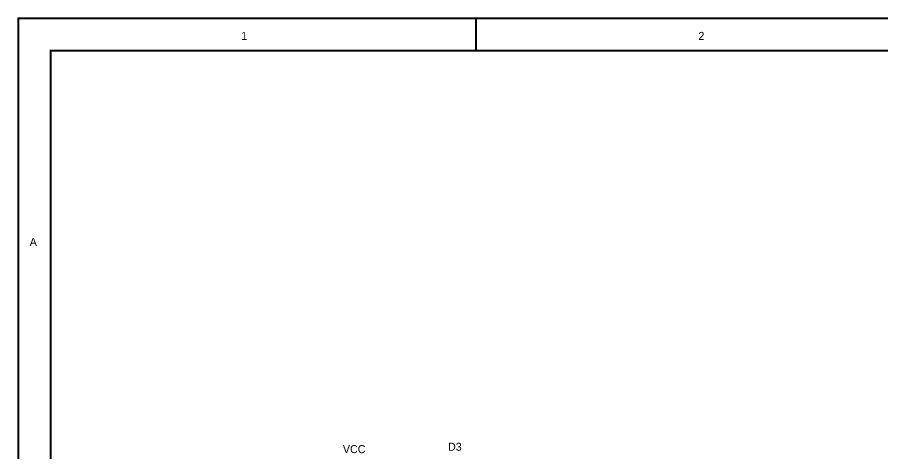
# Model space of a CAD drawing. Header units: inches. Extents: x 0 to 432, y 0 to 280.
# Drawn here: x -0.1 to 135.9, y 211 to 279.5 of the extents above; entities that cross this region are included whole.
import ezdxf

# ---------------------------------------------------------------- set-up
doc = ezdxf.new("R2010")
doc.units = ezdxf.units.IN
doc.layers.add('Sheet', color=255, linetype='Continuous')

msp = doc.modelspace()

# ---------------------------------------------------------------- linework, layer by layer
at = {"layer": 'Sheet'}
for points in [[(0, 279.39, 0.3, 0.3, 0), (5.09, 279.39, 0.3, 0.3, 0)], [(71.97, 279.39, 0.3, 0.3, 0), (71.97, 274.3, 0.3, 0.3, 0)]]:
    msp.add_lwpolyline(points, format="xyseb", dxfattribs=at)
for points in [[(0, 279.38, 0.3, 0.3, 0), (431.8, 279.38, 0.3, 0.3, 0), (431.8, 0, 0.3, 0.3, 0), (0, 0, 0.3, 0.3, 0), (0, 279.38, 0.3, 0.3, 0)], [(0, 279.38, 0.0991, 0.0991, 0), (0, 0, 0.0991, 0.0991, 0), (431.8, 0, 0.0991, 0.0991, 0), (431.8, 279.38, 0.0991, 0.0991, 0), (0, 279.38, 0.0991, 0.0991, 0), (0, 279.38, 0.0991, 0.0991, 0)], [(5.1, 274.3, 0.3, 0.3, 0), (426.72, 274.3, 0.3, 0.3, 0), (426.72, 5.08, 0.3, 0.3, 0), (5.1, 5.08, 0.3, 0.3, 0), (5.1, 274.3, 0.3, 0.3, 0)], [(5.1, 274.3, 0.0991, 0.0991, 0), (5.1, 5.08, 0.0991, 0.0991, 0), (426.72, 5.08, 0.0991, 0.0991, 0), (426.72, 274.3, 0.0991, 0.0991, 0), (5.1, 274.3, 0.0991, 0.0991, 0), (5.1, 274.3, 0.0991, 0.0991, 0)]]:
    msp.add_lwpolyline(points, format="xyseb", close=True, dxfattribs=at)

# ---------------------------------------------------------------- texts
for s, height, p in [('1', 1.26, (35.04, 275.99)), ('2', 1.26, (106.92, 275.99)), ('A', 1.26, (1.8, 243.64)), ('VCC', 1.258, (51.03, 211.12)), ('D3', 1.258, (67.56, 211.48))]:
    msp.add_text(s, height=height, dxfattribs=at).set_placement(p)

doc.saveas('drawing.dxf')
